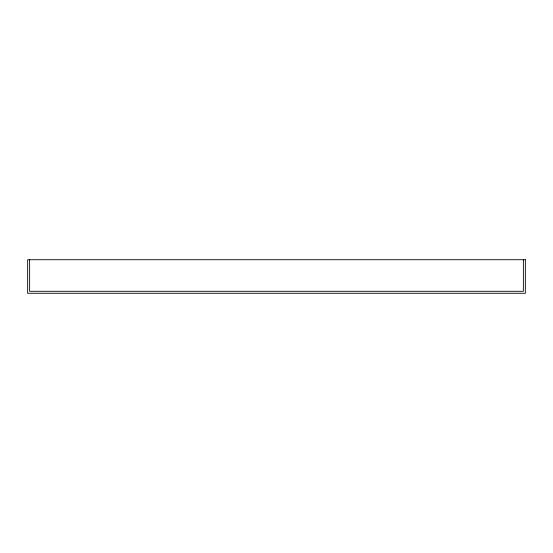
<?xml version="1.0" encoding="UTF-8"?>
<svg xmlns="http://www.w3.org/2000/svg" width="553" height="553" viewBox="0 0 553 553"><rect width="100%" height="100%" fill="white"/><g stroke="black" fill="none" stroke-linecap="round" stroke-linejoin="round"><path stroke-width="0.83" d="M523.373 259.716L523.373 291.307L29.627 291.307L29.627 259.716M525.35 259.716L27.65 259.716L27.65 293.284L525.35 293.284L525.35 259.716"/></g></svg>
